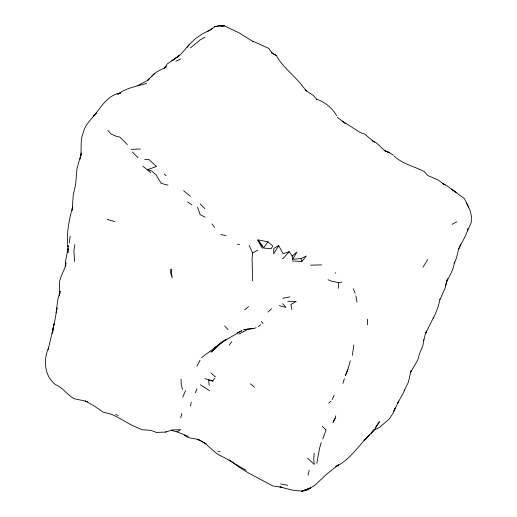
<?xml version="1.0" encoding="UTF-8"?>
<svg xmlns="http://www.w3.org/2000/svg" width="517" height="517" viewBox="0 0 517 517"><rect width="100%" height="100%" fill="white"/><g stroke="black" fill="none" stroke-linecap="round" stroke-linejoin="round"><path stroke-width="0.78" d="M68.044 245.717L68.044 247.107C66.254 233.354 69.104 219.893 72.626 206.716L72.218 210.354L73.214 195.187L75.65 184.356L77.02 168.368L81.363 153.187M68.011 245.918L67.927 252.639L68.011 248.548L65.569 261.143L65.607 266.72L65.898 263.36M338.292 288.331L338.538 282.592L341.84 282.088M59.584 295.924L59.545 281.364L61.038 276.634L64.916 267.683L65.963 262.688M314.155 453.331L313.754 459.161L314.284 464.453L307.486 458.088M249.142 245.355L252.6 252.949L252.096 258.254L252.542 280.893M352.368 355.308L353.828 344.962M69.278 242.906L70.144 236.127M59.894 293.669L60.205 291.407M74.784 244.638L73.912 250.493L74.551 261.557M454.333 261.899C453.926 268.685 450.333 274.611 447.224 280.46M423.843 339.65L422.996 345.11L419.184 354.72L417.833 359.903L410.66 372.182M56.805 309.218L57.057 307.906L54.737 321.186L48.191 349.511L48.585 347.779C43.254 359.871 44.216 375.833 55.358 384.538C62.854 387.485 67.204 394.93 74.118 398.678C78.442 399.822 82.882 400.236 87.108 401.761M439.948 298.878C439.049 305.663 436.232 312.01 433.44 318.194M60.056 291.252L57.885 299.156L56.069 312.927M458.598 248.793L460.86 244.502C457.28 250.15 457.674 257.259 454.288 263.088M316.798 463.465L319.564 448.271L321.238 442.449M447.089 279.716L445.111 288.208L439.973 299.582M423.791 340.6L424.896 335.643L426.609 331.035L425.866 332.883L433.653 317.199M81.473 153.148L80.129 158.971C82.184 150.389 79.696 141.16 83.185 132.753C84.62 126.284 89.234 121.301 93.383 116.403L96.621 112.538L93.499 116.273C101.267 107.122 107.633 94.753 120.784 92.918L117.727 94.333C126.31 87.825 136.785 86.313 146.802 83.347M308.042 475.194L309.185 470.257M190.411 405.942L191.29 402.194M411.021 370.676L408.398 382.141L404.191 390.826M467.258 230.653L467.827 228.462M180.724 417.801L181.842 413.522M350.313 360.698L347.844 369.487L345.466 375.348L347.844 369.487M335.779 415.862L334.938 418.951L332.987 422.454L335.1 418.079M342.958 383.446L344.348 378.657M322.808 438.959L326.085 429.911M445.441 285.953L447.819 278.721M404.43 390.025L403.615 392.422L397.379 403.68L398.769 401.05L393.922 411.08L395.156 407.991L392.959 413.432L389.075 419.184L379.388 427.481L374.541 429.698L371.038 433.233L373.797 429.659M182.721 397.243L185.564 390.626M195.258 392.842L197.016 388.706M332.16 399.596L334.228 395.195M200.105 360.116L196.893 366.262M278.657 245.614L273.642 253.905L273.836 248.418L278.657 245.614L283.032 253.731L289.203 251.701L292.17 256.044L292.609 259.263L301.114 258.578L306.335 255.999L301.863 261.453L292.17 260.93M292.609 259.263L297.01 252.037L292.17 256.044M422.996 267.257L427.843 259.353M209.204 385.236L208.609 379.989L212.817 381.048L214.639 378.089M460.065 245.995L464.44 237.878L471.258 222.53L471.452 216.371L470.166 210.703L466.605 203.084M164.645 67.882L167.385 63.869L179.515 55.487L174.442 59.087M267.942 241.872L263.444 248.018L271.141 248.767L272.789 246.04L267.942 241.872L258.254 239.869L263.095 247.171L257.414 239.907L262.326 248.257M229.173 345.188L231.81 341.659M164.845 67.94L166.19 66.195L164.477 67.785M375.639 427.281L379.388 421.646L374.541 429.73L364.033 440.381L369.7 434.616C358.611 445.583 350.274 459.574 335.779 466.625L338.557 464.835L326.692 474.07L315.292 484.972L306.704 490.381L301.857 491.15L292.17 490.064L279.949 486.949L282.476 487.447L272.782 485.922L248.561 473.023L238.867 466.98L229.173 459.813M187.109 47.286L189.926 43.88L180.724 54.291L171.903 60.89L173.176 59.985M289.203 251.701L282.87 258.778L282.476 258.242M154.531 73.24L147.655 80.458L149.626 78.332L146.802 80.859L137.432 85.744M215.02 348.749L222.077 342.144M190.411 43.415L195.258 38.853L202.483 33.779L209.792 30.199L214.639 26.735L217.915 25.908L224.333 25.869L238.867 32.745L253.401 41.754M222.329 341.776L211.11 352.09L214.639 349.098M328.702 403.195L330.932 401.173M222.174 342.002L209.973 351.431M151.649 76.451L156.496 72.121L161.336 69.427L166.183 67.481M267.942 312.068L271.696 308.733M201.598 357.783L204.952 354.908M244.644 309.896L248.561 306.562M258.248 326.595L260.607 324.715M190.418 47.894L200.105 39.958L204.952 37.237M226.22 339.255L213.96 348.135M226.22 339.23L222.53 341.899L241.872 330.68L237.096 332.903M205.592 354.494L209.792 351.573M207.866 31.291L212.739 28.513M243.714 331.61L248.483 328.902M156.554 432.419L165.537 432.083L171.03 430.364L176.937 431.844L180.724 429.698L171.586 429.976M165.537 432.083L166.183 431.714M452.065 224.378L456.912 221.748M252.6 252.949L257.608 250.247M238.867 334.176L243.591 331.675M175.877 61.219L180.717 58.97M247.869 329.006L243.714 329.788L253.408 328.541L256.193 327.759M282.76 298.335L289.953 296.894M321.71 264.872L310.555 265.176M108.04 219.473L107.542 219.557L114.787 221.541M217.618 26.464L214.639 26.735L219.486 25.85L224.333 25.869L221.347 26.134M249.252 328.831L253.408 328.541M140.437 149.025L131.266 149.323M287.859 301.282L296.176 301.456L290.845 304.532L291.931 309.496M144.792 159.456L149.025 159.579L156.496 166.506L147.229 169.731L142.866 166.164M280.563 483.918L287.801 485.334M237.426 244.186L239.565 244.612M338.538 282.592L331.371 281.138L328.075 279.736M220.74 234.55L226.007 235.662M279.264 305.625L285.959 307.356L282.637 303.673M168.057 185.189L161.207 183.399L156.063 174.836L151.649 170.972L147.229 169.731L150.738 172.814M217.909 451.128L220.022 451.729M204.945 378.638L212.817 381.048M188.375 436.426L176.937 431.844M156.25 432.315L150.537 430.299L141.955 429.724L130.982 424.806L116.306 416.495L110.871 414.039L103.193 412.172L93.506 405.528L85.111 400.933L87.237 401.69M386.322 151.423L389.282 152.586L393.204 155.087M389.081 152.341L384.234 150.55L387.776 151.953C381.365 149.781 378.767 142.673 372.188 140.773M115.718 414.511L118.122 415.448M316.398 99.141C325.044 101.888 332.14 108.072 336.729 115.782M252.794 41.153L269.079 48.533L270.048 50.407L272.789 53.542L276.375 55.513C282.586 67.3 293.992 75.068 302.012 85.473M197.675 439.444C207.395 442.707 212.545 452.285 221.715 456.349C230.181 460.466 237.781 465.972 246.176 470.199M204.945 217.121L200.105 214.587L197.597 207.298M197.332 439.101L200.105 440.549C195.135 437.673 188.763 439.334 184.356 435.204M342.228 120.997L360.006 132.43L364.847 134.187L374.541 142.324M200.796 440.917L206.335 443.896M271.419 52.779L276.375 55.513M444.42 184.627L442.474 183.419C447.625 185.545 451.49 189.396 456.052 192.363L451.677 189.3L464.447 198.709L468.738 207.42M200.325 384.771L209.592 390.606M305.276 89.984L313.535 95.606L316.695 99.38M445.072 185.028L438.371 180.187L427.843 175.541L424.218 171.579C414.169 166.261 402.278 164.057 393.928 155.863M187.626 201.869L191.91 204.99M345.472 123.77L337.362 117.249M183.613 190.741L190.411 196.286M250.409 383.834L254.422 387.11M211.014 373.009L215.499 377.003M127.421 144.592L119.77 137.095L116.758 136.475L111.155 134.116L107.891 130.407M322.227 426.292L325.878 429.782M164.361 174.029L166.183 175.832M200.105 203.866L204.822 208.577M132.268 151.908L138.065 157.75M224.669 325.956L228.023 329.613M261.311 321.587L263.095 323.668M335.287 272.711L335.779 273.293M302.128 85.719L306.704 91.192M211.938 223.874L214.639 227.396M353.247 288.68L355.16 293.326M182.533 389.443L181.254 384.59L181.021 379.129M301.114 258.578L301.863 261.453M355.87 295.782L357.053 302.064M367.425 319.241L367.555 324.909M171.03 269.208L170.597 272.743L172.167 277.933L171.03 269.208M53.167 328.043L52.488 333.245L54.014 323.771L53.167 328.043M310.659 487.893L301.857 491.15L310.659 487.893"/></g></svg>
